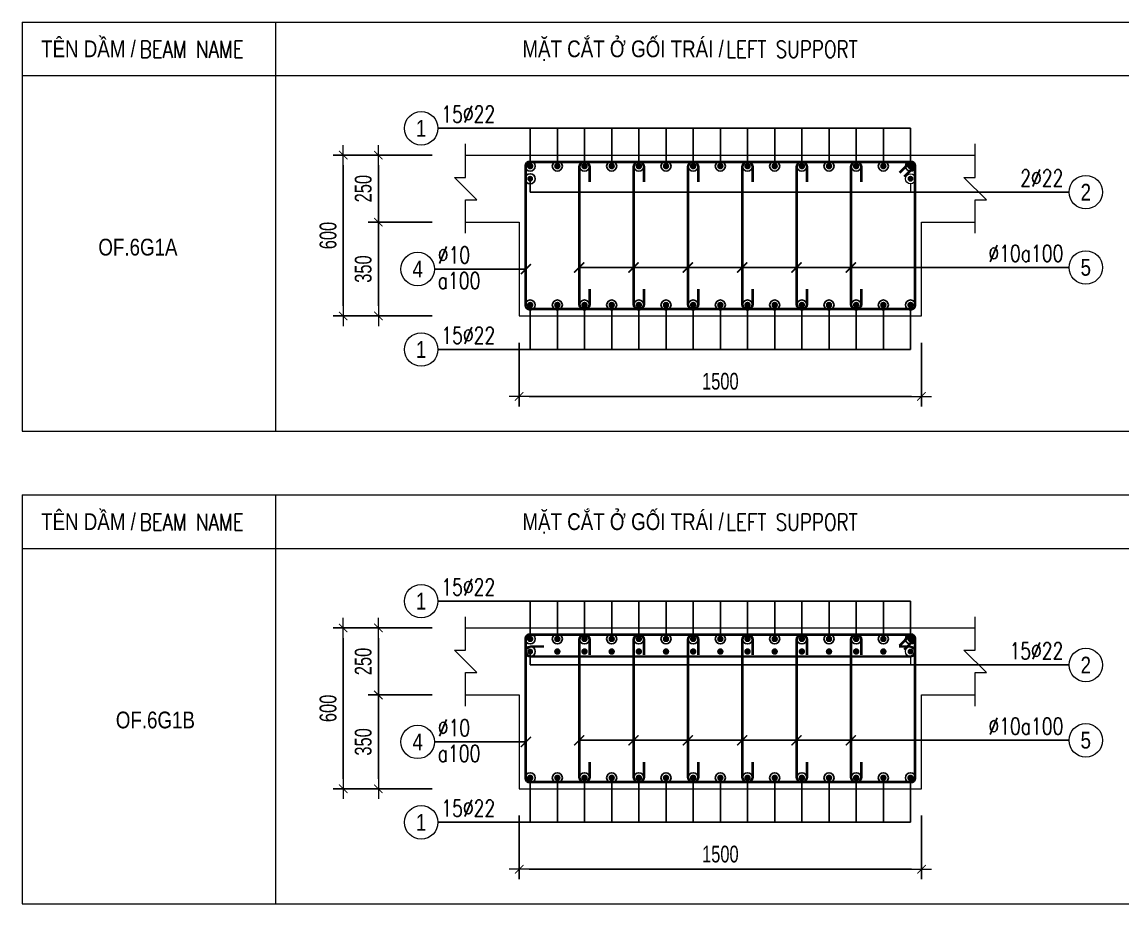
# Model space of a CAD drawing. Header units: millimetres. Extents: x 0 to 256521, y -18667 to 27271.
# Drawn here: x 222676 to 226780, y 6913 to 10203 of the extents above; entities that cross this region are included whole.
import ezdxf
from ezdxf.enums import TextEntityAlignment as Align

# ---------------------------------------------------------------- set-up
doc = ezdxf.new("R2010")
doc.units = ezdxf.units.MM
doc.layers.get('0').update_dxf_attribs({"lineweight": 20})
doc.layers.get('Defpoints').update_dxf_attribs({"color": 151, "lineweight": 9})
for name, color, linetype, lineweight in [('NDC_S_CONTINUOUS', 3, 'Continuous', 20), ('NDC_S_DIM', 1, 'Continuous', 15), ('NDC_S_REBAR', 4, 'Continuous', 35), ('NDC_S_STIRRUP', 4, 'Continuous', 40), ('NDC_S_THIN LINE', 8, 'Continuous', 9), ('NDC_S_VN TEXT', 7, 'Continuous', 20), ('NDC_Table', 3, 'Continuous', 20)]:
    doc.layers.add(name, color=color, linetype=linetype, lineweight=lineweight)
doc.styles.add('ARIAL', font='arial.ttf', dxfattribs={"width": 0.8})
doc.styles.add('NDC_DIM', font='', dxfattribs={"width": 0.75})
doc.styles.add('NDC_EN TXT', font='romans.shx', dxfattribs={"width": 0.8})
doc.styles.add('NDC_VIE TXT', font='arial.ttf', dxfattribs={"width": 0.8})
doc.styles.get('NDC_DIM').set_extended_font_data('Dotum')
doc.dimstyles.new('NDC_dim_25', dxfattribs={"dimscale": 25, "dimtxt": 2.5, "dimasz": 1.5, "dimexe": 1.5, "dimexo": 2.5, "dimgap": 1, "dimtad": 1, "dimdec": 0, "dimzin": 0, "dimdsep": 46, "dimtxsty": 'NDC_DIM', "dimblk": 'DIMMARK', "dimcen": 0.09, "dimdle": 1.2, "dimclrd": 1, "dimclre": 1, "dimclrt": 3, "dimadec": 0, "dimazin": 0, "dimtfac": 1, "dimtdec": 0, "dimtix": 1, "dimtofl": 0, "dimtmove": 0, "dimatfit": 3, "dimfxl": 8, "dimfxlon": 1, "dimtolj": 1, "dimtzin": 0, "dimarcsym": 0})

# ---------------------------------------------------------------- blocks, each defined once
blk = doc.blocks.new('DIMMARK')
at = {"layer": 'NDC_S_DIM', "color": 1}
blk.add_line((-1.5, 0), (1, 0), dxfattribs=at)
at = {"layer": 'NDC_S_DIM', "color": 2, "const_width": 0.1}
blk.add_lwpolyline([(-0.42, -0.42), (0.42, 0.42)], dxfattribs=at)
blk = doc.blocks.new('*D247')
at = {"layer": 'Defpoints', "color": 0, "transparency": 16777216}
for p in [(224529.1, 9106.1), (226029.1, 9106.1), (226029.1, 8806.1)]:
    blk.add_point(p, dxfattribs=at)
at = {"layer": 'NDC_S_DIM', "color": 1, "lineweight": -2, "transparency": 16777216}
for p, q in [((224529.1, 9006.1), (224529.1, 8768.6)), ((226029.1, 9006.1), (226029.1, 8768.6)), ((224566.6, 8806.1), (225991.6, 8806.1))]:
    blk.add_line(p, q, dxfattribs=at)
at = {"layer": 'NDC_S_DIM', "color": 1, "lineweight": -2, "transparency": 16777216, "xscale": 37.5, "yscale": 37.5, "zscale": 37.5, "rotation": 180}
blk.add_blockref('DIMMARK', (224529.1, 8806.1), dxfattribs=at)
at = {"layer": 'NDC_S_DIM', "color": 1, "lineweight": -2, "transparency": 16777216, "xscale": 37.5, "yscale": 37.5, "zscale": 37.5}
blk.add_blockref('DIMMARK', (226029.1, 8806.1), dxfattribs=at)
at = {"layer": 'NDC_S_DIM', "color": 3, "transparency": 16777216, "insert": (225279.1, 8862.3), "char_height": 62.5, "attachment_point": 5, "style": 'NDC_DIM'}
blk.add_mtext('\\A1;1500', dxfattribs=at)
blk = doc.blocks.new('*D248')
at = {"layer": 'Defpoints', "color": 0, "transparency": 16777216}
for p in [(224004.1, 9456.1), (224329.1, 9456.1), (224329.1, 9106.1)]:
    blk.add_point(p, dxfattribs=at)
at = {"layer": 'NDC_S_DIM', "color": 1, "lineweight": -2, "transparency": 16777216}
for p, q in [((224204.1, 9456.1), (223966.6, 9456.1)), ((224004.1, 9143.6), (224004.1, 9418.6)), ((224204.1, 9106.1), (223966.6, 9106.1))]:
    blk.add_line(p, q, dxfattribs=at)
at = {"layer": 'NDC_S_DIM', "color": 1, "lineweight": -2, "transparency": 16777216, "xscale": 37.5, "yscale": 37.5, "zscale": 37.5}
for p, rotation in [((224004.1, 9456.1), 90), ((224004.1, 9106.1), 270)]:
    blk.add_blockref('DIMMARK', p, dxfattribs=dict(at, rotation=rotation))
at = {"layer": 'NDC_S_DIM', "color": 3, "transparency": 16777216, "insert": (223947.8, 9281.1), "char_height": 62.5, "attachment_point": 5, "rotation": 90, "style": 'NDC_DIM'}
blk.add_mtext('\\A1;350', dxfattribs=at)
blk = doc.blocks.new('*D249')
at = {"layer": 'Defpoints', "color": 0, "transparency": 16777216}
for p in [(224004.1, 9706.1), (224329.1, 9706.1), (224329.1, 9456.1)]:
    blk.add_point(p, dxfattribs=at)
at = {"layer": 'NDC_S_DIM', "color": 1, "lineweight": -2, "transparency": 16777216}
for p, q in [((224204.1, 9706.1), (223966.6, 9706.1)), ((224004.1, 9493.6), (224004.1, 9668.6)), ((224204.1, 9456.1), (223966.6, 9456.1))]:
    blk.add_line(p, q, dxfattribs=at)
at = {"layer": 'NDC_S_DIM', "color": 1, "lineweight": -2, "transparency": 16777216, "xscale": 37.5, "yscale": 37.5, "zscale": 37.5}
for p, rotation in [((224004.1, 9706.1), 90), ((224004.1, 9456.1), 270)]:
    blk.add_blockref('DIMMARK', p, dxfattribs=dict(at, rotation=rotation))
at = {"layer": 'NDC_S_DIM', "color": 3, "transparency": 16777216, "insert": (223947.8, 9581.1), "char_height": 62.5, "attachment_point": 5, "rotation": 90, "style": 'NDC_DIM'}
blk.add_mtext('\\A1;250', dxfattribs=at)
blk = doc.blocks.new('*D250')
at = {"layer": 'Defpoints', "color": 0, "transparency": 16777216}
for p in [(223873.1, 9706.1), (224329.1, 9706.1), (224329.1, 9106.1)]:
    blk.add_point(p, dxfattribs=at)
at = {"layer": 'NDC_S_DIM', "color": 1, "lineweight": -2, "transparency": 16777216}
for p, q in [((224073.1, 9706.1), (223835.6, 9706.1)), ((223873.1, 9143.6), (223873.1, 9668.6)), ((224073.1, 9106.1), (223835.6, 9106.1))]:
    blk.add_line(p, q, dxfattribs=at)
at = {"layer": 'NDC_S_DIM', "color": 1, "lineweight": -2, "transparency": 16777216, "xscale": 37.5, "yscale": 37.5, "zscale": 37.5}
for p, rotation in [((223873.1, 9706.1), 90), ((223873.1, 9106.1), 270)]:
    blk.add_blockref('DIMMARK', p, dxfattribs=dict(at, rotation=rotation))
at = {"layer": 'NDC_S_DIM', "color": 3, "transparency": 16777216, "insert": (223816.8, 9406.1), "char_height": 62.5, "attachment_point": 5, "rotation": 90, "style": 'NDC_DIM'}
blk.add_mtext('\\A1;600', dxfattribs=at)
blk = doc.blocks.new('kata_block_THEP')
at = {"layer": 'NDC_S_REBAR', "color": 0}
for p, q in [((-0.5, 0), (0.5, 0)), ((-0.35, 0.35), (0.35, -0.35)), ((0.35, 0.35), (-0.35, -0.35)), ((0, 0.5), (0, -0.5))]:
    blk.add_line(p, q, dxfattribs=at)
at = {"layer": 'NDC_S_REBAR', "color": 0, "const_width": 0.0833}
blk.add_lwpolyline([(-0.5, 0, 1), (0.5, 0, 1), (-0.5, 0, 1)], format="xyb", dxfattribs=at)
blk = doc.blocks.new('*U212')
blk.add_circle((-2.5, 0), 2.5)
at = {"layer": 'NDC_S_VN TEXT', "color": 3, "style": 'NDC_EN TXT', "width": 0.75}
blk.add_attdef('DK1', (0.5, 0.85), '', height=2.5, dxfattribs=at)
at = {"layer": 'NDC_S_VN TEXT', "color": 7, "style": 'ARIAL', "width": 0.8}
blk.add_attdef('SH2', text='', height=2.5, dxfattribs=at).set_placement((-2.5, 0), align=Align.MIDDLE)
blk = doc.blocks.new('*U209')
blk.add_circle((2.5, 0), 2.5)
at = {"layer": 'NDC_S_VN TEXT', "color": 3, "style": 'NDC_EN TXT', "width": 0.75}
blk.add_attdef('DK2', text='', height=2.5, dxfattribs=at).set_placement((-0.85, 0.85), align=Align.RIGHT)
at = {"layer": 'NDC_S_VN TEXT', "color": 7, "style": 'ARIAL', "width": 0.8}
blk.add_attdef('SH3', text='', height=2.5, dxfattribs=at).set_placement((2.5, 0), align=Align.MIDDLE)
blk = doc.blocks.new('*U213')
blk.add_circle((-2.5, 0), 2.5)
at = {"layer": 'NDC_S_VN TEXT', "color": 3, "style": 'NDC_EN TXT', "width": 0.75}
for tag, p in [('DK1', (0.5, 0.85)), ('KC1', (0.5, -2.97))]:
    blk.add_attdef(tag, p, '', height=2.5, dxfattribs=at)
at = {"layer": 'NDC_S_VN TEXT', "color": 7, "style": 'ARIAL', "width": 0.8}
blk.add_attdef('SH2', text='', height=2.5, dxfattribs=at).set_placement((-2.5, 0), align=Align.MIDDLE)
blk = doc.blocks.new('TABLE 1')
at = {"layer": 'NDC_Table'}
for p, q in [((0, 0), (10824, 0)), ((0, 0), (0, -1526.1)), ((944.5, 0), (944.5, -1526.1)), ((0, -200), (10824, -200)), ((0, -1526.1), (10824, -1526.1))]:
    blk.add_line(p, q, dxfattribs=at)
at = {"layer": 'NDC_S_VN TEXT', "style": 'NDC_VIE TXT', "width": 0.8}
for s, p in [('TÊN DẦM /', (247.7, -100)), ('MẶT CẮT Ở GỐI TRÁI /', (2240.9, -100))]:
    blk.add_text(s, height=62.5, dxfattribs=at).set_placement(p, align=Align.MIDDLE_CENTER)
at = {"layer": 'NDC_S_VN TEXT', "color": 2, "style": 'NDC_EN TXT', "width": 0.8}
for s, p in [('BEAM NAME', (438.7, -101.8)), ('LEFT SUPPORT', (2625.5, -101.8))]:
    blk.add_text(s, height=62.5, dxfattribs=at).set_placement(p, align=Align.MIDDLE_LEFT)
blk = doc.blocks.new('*D356')
at = {"layer": 'Defpoints', "color": 0, "transparency": 16777216}
for p in [(224529.1, 7342.4), (226029.1, 7342.4), (226029.1, 7042.4)]:
    blk.add_point(p, dxfattribs=at)
at = {"layer": 'NDC_S_DIM', "color": 1, "lineweight": -2, "transparency": 16777216}
for p, q in [((224529.1, 7242.4), (224529.1, 7004.9)), ((226029.1, 7242.4), (226029.1, 7004.9)), ((224566.6, 7042.4), (225991.6, 7042.4))]:
    blk.add_line(p, q, dxfattribs=at)
at = {"layer": 'NDC_S_DIM', "color": 1, "lineweight": -2, "transparency": 16777216, "xscale": 37.5, "yscale": 37.5, "zscale": 37.5, "rotation": 180}
blk.add_blockref('DIMMARK', (224529.1, 7042.4), dxfattribs=at)
at = {"layer": 'NDC_S_DIM', "color": 1, "lineweight": -2, "transparency": 16777216, "xscale": 37.5, "yscale": 37.5, "zscale": 37.5}
blk.add_blockref('DIMMARK', (226029.1, 7042.4), dxfattribs=at)
at = {"layer": 'NDC_S_DIM', "color": 3, "transparency": 16777216, "insert": (225279.1, 7098.6), "char_height": 62.5, "attachment_point": 5, "style": 'NDC_DIM'}
blk.add_mtext('\\A1;1500', dxfattribs=at)
blk = doc.blocks.new('*D357')
at = {"layer": 'Defpoints', "color": 0, "transparency": 16777216}
for p in [(224004.1, 7692.4), (224329.1, 7692.4), (224329.1, 7342.4)]:
    blk.add_point(p, dxfattribs=at)
at = {"layer": 'NDC_S_DIM', "color": 1, "lineweight": -2, "transparency": 16777216}
for p, q in [((224204.1, 7692.4), (223966.6, 7692.4)), ((224004.1, 7379.9), (224004.1, 7654.9)), ((224204.1, 7342.4), (223966.6, 7342.4))]:
    blk.add_line(p, q, dxfattribs=at)
at = {"layer": 'NDC_S_DIM', "color": 1, "lineweight": -2, "transparency": 16777216, "xscale": 37.5, "yscale": 37.5, "zscale": 37.5}
for p, rotation in [((224004.1, 7692.4), 90), ((224004.1, 7342.4), 270)]:
    blk.add_blockref('DIMMARK', p, dxfattribs=dict(at, rotation=rotation))
at = {"layer": 'NDC_S_DIM', "color": 3, "transparency": 16777216, "insert": (223947.8, 7517.4), "char_height": 62.5, "attachment_point": 5, "rotation": 90, "style": 'NDC_DIM'}
blk.add_mtext('\\A1;350', dxfattribs=at)
blk = doc.blocks.new('*D358')
at = {"layer": 'Defpoints', "color": 0, "transparency": 16777216}
for p in [(224004.1, 7942.4), (224329.1, 7942.4), (224329.1, 7692.4)]:
    blk.add_point(p, dxfattribs=at)
at = {"layer": 'NDC_S_DIM', "color": 1, "lineweight": -2, "transparency": 16777216}
for p, q in [((224204.1, 7942.4), (223966.6, 7942.4)), ((224004.1, 7729.9), (224004.1, 7904.9)), ((224204.1, 7692.4), (223966.6, 7692.4))]:
    blk.add_line(p, q, dxfattribs=at)
at = {"layer": 'NDC_S_DIM', "color": 1, "lineweight": -2, "transparency": 16777216, "xscale": 37.5, "yscale": 37.5, "zscale": 37.5}
for p, rotation in [((224004.1, 7942.4), 90), ((224004.1, 7692.4), 270)]:
    blk.add_blockref('DIMMARK', p, dxfattribs=dict(at, rotation=rotation))
at = {"layer": 'NDC_S_DIM', "color": 3, "transparency": 16777216, "insert": (223947.8, 7817.4), "char_height": 62.5, "attachment_point": 5, "rotation": 90, "style": 'NDC_DIM'}
blk.add_mtext('\\A1;250', dxfattribs=at)
blk = doc.blocks.new('*D359')
at = {"layer": 'Defpoints', "color": 0, "transparency": 16777216}
for p in [(223873.1, 7942.4), (224329.1, 7942.4), (224329.1, 7342.4)]:
    blk.add_point(p, dxfattribs=at)
at = {"layer": 'NDC_S_DIM', "color": 1, "lineweight": -2, "transparency": 16777216}
for p, q in [((224073.1, 7942.4), (223835.6, 7942.4)), ((223873.1, 7379.9), (223873.1, 7904.9)), ((224073.1, 7342.4), (223835.6, 7342.4))]:
    blk.add_line(p, q, dxfattribs=at)
at = {"layer": 'NDC_S_DIM', "color": 1, "lineweight": -2, "transparency": 16777216, "xscale": 37.5, "yscale": 37.5, "zscale": 37.5}
for p, rotation in [((223873.1, 7942.4), 90), ((223873.1, 7342.4), 270)]:
    blk.add_blockref('DIMMARK', p, dxfattribs=dict(at, rotation=rotation))
at = {"layer": 'NDC_S_DIM', "color": 3, "transparency": 16777216, "insert": (223816.8, 7642.4), "char_height": 62.5, "attachment_point": 5, "rotation": 90, "style": 'NDC_DIM'}
blk.add_mtext('\\A1;600', dxfattribs=at)

msp = doc.modelspace()

# ---------------------------------------------------------------- linework, layer by layer
at = {"layer": 'NDC_S_CONTINUOUS'}
for p, q in [((224329.1, 9706.1), (226229.1, 9706.1)), ((224329.1, 7942.4), (226229.1, 7942.4))]:
    msp.add_line(p, q, dxfattribs=at)
for points in [[(224329.1, 9456.1), (224529.1, 9456.1), (224529.1, 9106.1), (226029.1, 9106.1), (226029.1, 9456.1), (226229.1, 9456.1)], [(224329.1, 7692.4), (224529.1, 7692.4), (224529.1, 7342.4), (226029.1, 7342.4), (226029.1, 7692.4), (226229.1, 7692.4)]]:
    msp.add_lwpolyline(points, dxfattribs=at)
at = {"layer": 'NDC_S_DIM'}
for points in [[(224329.1, 9414.4), (224329.1, 9539.4), (224370.8, 9539.4), (224287.4, 9622.7), (224329.1, 9622.7), (224329.1, 9747.7)], [(226229.1, 9414.4), (226229.1, 9539.4), (226270.8, 9539.4), (226187.4, 9622.7), (226229.1, 9622.7), (226229.1, 9747.7)], [(224329.1, 7650.7), (224329.1, 7775.7), (224370.8, 7775.7), (224287.4, 7859.1), (224329.1, 7859.1), (224329.1, 7984.1)], [(226229.1, 7650.7), (226229.1, 7775.7), (226270.8, 7775.7), (226187.4, 7859.1), (226229.1, 7859.1), (226229.1, 7984.1)]]:
    msp.add_lwpolyline(points, dxfattribs=at)
at = {"layer": 'NDC_S_REBAR'}
msp.add_lwpolyline([(224621.4, 7872.8), (224572.5, 7872.8, 1), (224572.5, 7836), (225985.7, 7836, 1), (225985.7, 7872.8), (225946.4, 7872.8, -0.414214)], format="xyb", dxfattribs=at)
at = {"layer": 'NDC_S_STIRRUP'}
for points in [[(225948.1, 9641.1), (225988.1, 9681.1, -0.414214), (226004.1, 9665.1), (226004.1, 9147.1, -0.414214), (225988.1, 9131.1), (224570.1, 9131.1, -0.414214), (224554.1, 9147.1), (224554.1, 9665.1, -0.414214), (224570.1, 9681.1), (225988.1, 9681.1, -0.414214), (226004.1, 9665.1), (225964.1, 9625.1)], [(224792.7, 9606.1), (224792.7, 9661.1, 1), (224752.7, 9661.1), (224752.7, 9151.1, 1), (224792.7, 9151.1), (224792.7, 9206.1)], [(224995.2, 9606.1), (224995.2, 9661.1, 1), (224955.2, 9661.1), (224955.2, 9151.1, 1), (224995.2, 9151.1), (224995.2, 9206.1)], [(225197.8, 9606.1), (225197.8, 9661.1, 1), (225157.8, 9661.1), (225157.8, 9151.1, 1), (225197.8, 9151.1), (225197.8, 9206.1)], [(225400.4, 9606.1), (225400.4, 9661.1, 1), (225360.4, 9661.1), (225360.4, 9151.1, 1), (225400.4, 9151.1), (225400.4, 9206.1)], [(225603, 9606.1), (225603, 9661.1, 1), (225563, 9661.1), (225563, 9151.1, 1), (225603, 9151.1), (225603, 9206.1)], [(225805.5, 9606.1), (225805.5, 9661.1, 1), (225765.5, 9661.1), (225765.5, 9151.1, 1), (225805.5, 9151.1), (225805.5, 9206.1)], [(225948.1, 7877.4), (225988.1, 7917.4, -0.414214), (226004.1, 7901.4), (226004.1, 7383.4, -0.414214), (225988.1, 7367.4), (224570.1, 7367.4, -0.414214), (224554.1, 7383.4), (224554.1, 7901.4, -0.414214), (224570.1, 7917.4), (225988.1, 7917.4, -0.414214), (226004.1, 7901.4), (225964.1, 7861.4)], [(224792.7, 7842.4), (224792.7, 7897.4, 1), (224752.7, 7897.4), (224752.7, 7387.4, 1), (224792.7, 7387.4), (224792.7, 7442.4)], [(224995.2, 7842.4), (224995.2, 7897.4, 1), (224955.2, 7897.4), (224955.2, 7387.4, 1), (224995.2, 7387.4), (224995.2, 7442.4)], [(225197.8, 7842.4), (225197.8, 7897.4, 1), (225157.8, 7897.4), (225157.8, 7387.4, 1), (225197.8, 7387.4), (225197.8, 7442.4)], [(225400.4, 7842.4), (225400.4, 7897.4, 1), (225360.4, 7897.4), (225360.4, 7387.4, 1), (225400.4, 7387.4), (225400.4, 7442.4)], [(225603, 7842.4), (225603, 7897.4, 1), (225563, 7897.4), (225563, 7387.4, 1), (225603, 7387.4), (225603, 7442.4)], [(225805.5, 7842.4), (225805.5, 7897.4, 1), (225765.5, 7897.4), (225765.5, 7387.4, 1), (225805.5, 7387.4), (225805.5, 7442.4)]]:
    msp.add_lwpolyline(points, format="xyb", dxfattribs=at)
at = {"layer": 'NDC_S_THIN LINE'}
for p, q in [((224570.1, 9599.3), (224570.1, 9568.1)), ((225988.1, 9599.3), (225988.1, 9568.1)), ((224570.1, 7835.6), (224570.1, 7804.4)), ((225988.1, 7835.6), (225988.1, 7804.4))]:
    msp.add_line(p, q, dxfattribs=at)
for centre in [(224570.1, 9618.1), (224570.1, 9618.1), (225988.1, 9618.1), (224570.1, 7854.4), (224570.1, 7854.4), (225988.1, 7854.4)]:
    msp.add_circle(centre, 18.8, dxfattribs=at)

# ---------------------------------------------------------------- block references
at = {"layer": 'NDC_S_REBAR'}
for p, xscale, yscale, zscale in [((224570.1, 9665.1), 22, 22, 22), ((224671.4, 9665.1), 22, 22, 22), ((224772.7, 9665.1), 22, 22, 22), ((224874, 9665.1), 22, 22, 22), ((224975.2, 9665.1), 22, 22, 22), ((225076.5, 9665.1), 22, 22, 22), ((225177.8, 9665.1), 22, 22, 22), ((225279.1, 9665.1), 22, 22, 22), ((225380.4, 9665.1), 22, 22, 22), ((225481.7, 9665.1), 22, 22, 22), ((225583, 9665.1), 22, 22, 22), ((225684.2, 9665.1), 22, 22, 22), ((225785.5, 9665.1), 22, 22, 22), ((225886.8, 9665.1), 22, 22, 22), ((225988.1, 9665.1), 22, 22, 22), ((224570.1, 9618.1), 20, 20, 20), ((225988.1, 9618.1), 20, 20, 20), ((224570.1, 9147.1), 22, 22, 22), ((224671.4, 9147.1), 22, 22, 22), ((224772.7, 9147.1), 22, 22, 22), ((224874, 9147.1), 22, 22, 22), ((224975.2, 9147.1), 22, 22, 22), ((225076.5, 9147.1), 22, 22, 22), ((225177.8, 9147.1), 22, 22, 22), ((225279.1, 9147.1), 22, 22, 22), ((225380.4, 9147.1), 22, 22, 22), ((225481.7, 9147.1), 22, 22, 22), ((225583, 9147.1), 22, 22, 22), ((225684.2, 9147.1), 22, 22, 22), ((225785.5, 9147.1), 22, 22, 22), ((225886.8, 9147.1), 22, 22, 22), ((225988.1, 9147.1), 22, 22, 22), ((224570.1, 7901.4), 22, 22, 22), ((224671.4, 7901.4), 22, 22, 22), ((224772.7, 7901.4), 22, 22, 22), ((224874, 7901.4), 22, 22, 22), ((224975.2, 7901.4), 22, 22, 22), ((225076.5, 7901.4), 22, 22, 22), ((225177.8, 7901.4), 22, 22, 22), ((225279.1, 7901.4), 22, 22, 22), ((225380.4, 7901.4), 22, 22, 22), ((225481.7, 7901.4), 22, 22, 22), ((225583, 7901.4), 22, 22, 22), ((225684.2, 7901.4), 22, 22, 22), ((225785.5, 7901.4), 22, 22, 22), ((225886.8, 7901.4), 22, 22, 22), ((225988.1, 7901.4), 22, 22, 22), ((224570.1, 7854.4), 20, 20, 20), ((224671.4, 7854.4), 22, 22, 22), ((224772.7, 7854.4), 22, 22, 22), ((224874, 7854.4), 22, 22, 22), ((224975.2, 7854.4), 22, 22, 22), ((225076.5, 7854.4), 22, 22, 22), ((225177.8, 7854.4), 22, 22, 22), ((225279.1, 7854.4), 22, 22, 22), ((225380.4, 7854.4), 22, 22, 22), ((225481.7, 7854.4), 22, 22, 22), ((225583, 7854.4), 22, 22, 22), ((225684.2, 7854.4), 22, 22, 22), ((225785.5, 7854.4), 22, 22, 22), ((225886.8, 7854.4), 22, 22, 22), ((225988.1, 7854.4), 20, 20, 20), ((224570.1, 7383.4), 22, 22, 22), ((224671.4, 7383.4), 22, 22, 22), ((224772.7, 7383.4), 22, 22, 22), ((224874, 7383.4), 22, 22, 22), ((224975.2, 7383.4), 22, 22, 22), ((225076.5, 7383.4), 22, 22, 22), ((225177.8, 7383.4), 22, 22, 22), ((225279.1, 7383.4), 22, 22, 22), ((225380.4, 7383.4), 22, 22, 22), ((225481.7, 7383.4), 22, 22, 22), ((225583, 7383.4), 22, 22, 22), ((225684.2, 7383.4), 22, 22, 22), ((225785.5, 7383.4), 22, 22, 22), ((225886.8, 7383.4), 22, 22, 22), ((225988.1, 7383.4), 22, 22, 22)]:
    msp.add_blockref('kata_block_THEP', p, dxfattribs=dict(at, xscale=xscale, yscale=yscale, zscale=zscale))
at = {"layer": 'NDC_S_THIN LINE'}
for p in [(222675.6, 10202.6), (222675.6, 8438.9)]:
    msp.add_blockref('TABLE 1', p, dxfattribs=at)
at = {"layer": 'NDC_S_THIN LINE', "xscale": 25, "yscale": 25, "zscale": 25}
for name, p, values in [('*U212', (224226.3, 9806.1), {'SH2': '1', 'DK1': '15%%c22'}), ('*U209', (226579.1, 9568.1), {'SH3': '2', 'DK2': '2%%c22'}), ('*U213', (224213.1, 9281.1), {'SH2': '4', 'DK1': '%%c10', 'KC1': 'a100'}), ('*U209', (226579.1, 9287), {'SH3': '5', 'DK2': '%%c10a100'}), ('*U212', (224226.3, 8981.1), {'SH2': '1', 'DK1': '15%%c22'}), ('*U212', (224226.3, 8042.4), {'SH2': '1', 'DK1': '15%%c22'}), ('*U209', (226579.1, 7804.4), {'SH3': '2', 'DK2': '15%%c22'}), ('*U213', (224213.1, 7517.4), {'SH2': '4', 'DK1': '%%c10', 'KC1': 'a100'}), ('*U209', (226579.1, 7523.3), {'SH3': '5', 'DK2': '%%c10a100'}), ('*U212', (224226.3, 7217.4), {'SH2': '1', 'DK1': '15%%c22'})]:
    msp.add_blockref(name, p, dxfattribs=at).add_auto_attribs(values)

# ---------------------------------------------------------------- texts
at = {"layer": 'NDC_S_VN TEXT', "style": 'NDC_VIE TXT', "width": 0.8}
for s, p in [('OF.6G1A', (222960.2, 9362.9)), ('OF.6G1B', (223025.3, 7599.2))]:
    msp.add_text(s, height=62.5, dxfattribs=at).set_placement(p, align=Align.MIDDLE_LEFT)

# ---------------------------------------------------------------- dimensions: what is measured, and where the dimension line sits
at = {"layer": 'NDC_S_DIM'}
for base, p1, p2, picture, middle in [((223873.1, 9706.1), (224329.1, 9106.1), (224329.1, 9706.1), '*D250', (223816.8, 9406.1)), ((224004.1, 9706.1), (224329.1, 9456.1), (224329.1, 9706.1), '*D249', (223947.8, 9581.1)), ((224004.1, 9456.1), (224329.1, 9106.1), (224329.1, 9456.1), '*D248', (223947.8, 9281.1)), ((223873.1, 7942.4), (224329.1, 7342.4), (224329.1, 7942.4), '*D359', (223816.8, 7642.4)), ((224004.1, 7942.4), (224329.1, 7692.4), (224329.1, 7942.4), '*D358', (223947.8, 7817.4)), ((224004.1, 7692.4), (224329.1, 7342.4), (224329.1, 7692.4), '*D357', (223947.8, 7517.4))]:
    dim = msp.add_linear_dim(base=base, p1=p1, p2=p2, angle=270, dimstyle='NDC_dim_25', dxfattribs=at)
    dim.commit()
    dim.dimension.update_dxf_attribs({"geometry": picture, "text_midpoint": middle})
for base, p1, p2, picture, middle in [((226029.1, 8806.1), (224529.1, 9106.1), (226029.1, 9106.1), '*D247', (225279.1, 8862.3)), ((226029.1, 7042.4), (224529.1, 7342.4), (226029.1, 7342.4), '*D356', (225279.1, 7098.6))]:
    dim = msp.add_linear_dim(base=base, p1=p1, p2=p2, dimstyle='NDC_dim_25', dxfattribs=at)
    dim.commit()
    dim.dimension.update_dxf_attribs({"geometry": picture, "text_midpoint": middle})

# ---------------------------------------------------------------- leaders
at = {"layer": 'NDC_S_THIN LINE'}
for points, override in [([(224570.1, 9665.1), (224570.1, 9806.1), (224226.3, 9806.1)], {"dimldrblk": 'DotBlank'}), ([(224671.4, 9665.1), (224671.4, 9806.1), (224226.3, 9806.1)], {"dimldrblk": 'DotBlank'}), ([(224772.7, 9665.1), (224772.7, 9806.1), (224226.3, 9806.1)], {"dimldrblk": 'DotBlank'}), ([(224874, 9665.1), (224874, 9806.1), (224226.3, 9806.1)], {"dimldrblk": 'DotBlank'}), ([(224975.2, 9665.1), (224975.2, 9806.1), (224226.3, 9806.1)], {"dimldrblk": 'DotBlank'}), ([(225076.5, 9665.1), (225076.5, 9806.1), (224226.3, 9806.1)], {"dimldrblk": 'DotBlank'}), ([(225177.8, 9665.1), (225177.8, 9806.1), (224226.3, 9806.1)], {"dimldrblk": 'DotBlank'}), ([(225279.1, 9665.1), (225279.1, 9806.1), (224226.3, 9806.1)], {"dimldrblk": 'DotBlank'}), ([(225380.4, 9665.1), (225380.4, 9806.1), (224226.3, 9806.1)], {"dimldrblk": 'DotBlank'}), ([(225481.7, 9665.1), (225481.7, 9806.1), (224226.3, 9806.1)], {"dimldrblk": 'DotBlank'}), ([(225583, 9665.1), (225583, 9806.1), (224226.3, 9806.1)], {"dimldrblk": 'DotBlank'}), ([(225684.2, 9665.1), (225684.2, 9806.1), (224226.3, 9806.1)], {"dimldrblk": 'DotBlank'}), ([(225785.5, 9665.1), (225785.5, 9806.1), (224226.3, 9806.1)], {"dimldrblk": 'DotBlank'}), ([(225886.8, 9665.1), (225886.8, 9806.1), (224226.3, 9806.1)], {"dimldrblk": 'DotBlank'}), ([(225988.1, 9665.1), (225988.1, 9806.1), (224226.3, 9806.1)], {"dimldrblk": 'DotBlank'}), ([(224570.1, 9618.1), (224570.1, 9568.1), (226579.1, 9568.1)], {"dimldrblk": 'DotBlank'}), ([(224554.1, 9281.1), (224213.1, 9281.1)], {"dimldrblk": 'ArchTick'}), ([(224752.7, 9287), (226579.1, 9287)], {"dimldrblk": 'ArchTick'}), ([(224955.2, 9287), (226579.1, 9287)], {"dimldrblk": 'ArchTick'}), ([(225157.8, 9287), (226579.1, 9287)], {"dimldrblk": 'ArchTick'}), ([(225360.4, 9287), (226579.1, 9287)], {"dimldrblk": 'ArchTick'}), ([(225563, 9287), (226579.1, 9287)], {"dimldrblk": 'ArchTick'}), ([(225765.5, 9287), (226579.1, 9287)], {"dimldrblk": 'ArchTick'}), ([(224570.1, 9147.1), (224570.1, 8981.1), (224226.3, 8981.1)], {"dimldrblk": 'DotBlank'}), ([(224671.4, 9147.1), (224671.4, 8981.1), (224226.3, 8981.1)], {"dimldrblk": 'DotBlank'}), ([(224772.7, 9147.1), (224772.7, 8981.1), (224226.3, 8981.1)], {"dimldrblk": 'DotBlank'}), ([(224874, 9147.1), (224874, 8981.1), (224226.3, 8981.1)], {"dimldrblk": 'DotBlank'}), ([(224975.2, 9147.1), (224975.2, 8981.1), (224226.3, 8981.1)], {"dimldrblk": 'DotBlank'}), ([(225076.5, 9147.1), (225076.5, 8981.1), (224226.3, 8981.1)], {"dimldrblk": 'DotBlank'}), ([(225177.8, 9147.1), (225177.8, 8981.1), (224226.3, 8981.1)], {"dimldrblk": 'DotBlank'}), ([(225279.1, 9147.1), (225279.1, 8981.1), (224226.3, 8981.1)], {"dimldrblk": 'DotBlank'}), ([(225380.4, 9147.1), (225380.4, 8981.1), (224226.3, 8981.1)], {"dimldrblk": 'DotBlank'}), ([(225481.7, 9147.1), (225481.7, 8981.1), (224226.3, 8981.1)], {"dimldrblk": 'DotBlank'}), ([(225583, 9147.1), (225583, 8981.1), (224226.3, 8981.1)], {"dimldrblk": 'DotBlank'}), ([(225684.2, 9147.1), (225684.2, 8981.1), (224226.3, 8981.1)], {"dimldrblk": 'DotBlank'}), ([(225785.5, 9147.1), (225785.5, 8981.1), (224226.3, 8981.1)], {"dimldrblk": 'DotBlank'}), ([(225886.8, 9147.1), (225886.8, 8981.1), (224226.3, 8981.1)], {"dimldrblk": 'DotBlank'}), ([(225988.1, 9147.1), (225988.1, 8981.1), (224226.3, 8981.1)], {"dimldrblk": 'DotBlank'}), ([(224570.1, 7901.4), (224570.1, 8042.4), (224226.3, 8042.4)], {"dimldrblk": 'DotBlank'}), ([(224671.4, 7901.4), (224671.4, 8042.4), (224226.3, 8042.4)], {"dimldrblk": 'DotBlank'}), ([(224772.7, 7901.4), (224772.7, 8042.4), (224226.3, 8042.4)], {"dimldrblk": 'DotBlank'}), ([(224874, 7901.4), (224874, 8042.4), (224226.3, 8042.4)], {"dimldrblk": 'DotBlank'}), ([(224975.2, 7901.4), (224975.2, 8042.4), (224226.3, 8042.4)], {"dimldrblk": 'DotBlank'}), ([(225076.5, 7901.4), (225076.5, 8042.4), (224226.3, 8042.4)], {"dimldrblk": 'DotBlank'}), ([(225177.8, 7901.4), (225177.8, 8042.4), (224226.3, 8042.4)], {"dimldrblk": 'DotBlank'}), ([(225279.1, 7901.4), (225279.1, 8042.4), (224226.3, 8042.4)], {"dimldrblk": 'DotBlank'}), ([(225380.4, 7901.4), (225380.4, 8042.4), (224226.3, 8042.4)], {"dimldrblk": 'DotBlank'}), ([(225481.7, 7901.4), (225481.7, 8042.4), (224226.3, 8042.4)], {"dimldrblk": 'DotBlank'}), ([(225583, 7901.4), (225583, 8042.4), (224226.3, 8042.4)], {"dimldrblk": 'DotBlank'}), ([(225684.2, 7901.4), (225684.2, 8042.4), (224226.3, 8042.4)], {"dimldrblk": 'DotBlank'}), ([(225785.5, 7901.4), (225785.5, 8042.4), (224226.3, 8042.4)], {"dimldrblk": 'DotBlank'}), ([(225886.8, 7901.4), (225886.8, 8042.4), (224226.3, 8042.4)], {"dimldrblk": 'DotBlank'}), ([(225988.1, 7901.4), (225988.1, 8042.4), (224226.3, 8042.4)], {"dimldrblk": 'DotBlank'}), ([(224570.1, 7854.4), (224570.1, 7804.4), (226579.1, 7804.4)], {"dimldrblk": 'DotBlank'}), ([(224554.1, 7517.4), (224213.1, 7517.4)], {"dimldrblk": 'ArchTick'}), ([(224752.7, 7523.3), (226579.1, 7523.3)], {"dimldrblk": 'ArchTick'}), ([(224955.2, 7523.3), (226579.1, 7523.3)], {"dimldrblk": 'ArchTick'}), ([(225157.8, 7523.3), (226579.1, 7523.3)], {"dimldrblk": 'ArchTick'}), ([(225360.4, 7523.3), (226579.1, 7523.3)], {"dimldrblk": 'ArchTick'}), ([(225563, 7523.3), (226579.1, 7523.3)], {"dimldrblk": 'ArchTick'}), ([(225765.5, 7523.3), (226579.1, 7523.3)], {"dimldrblk": 'ArchTick'}), ([(224570.1, 7383.4), (224570.1, 7217.4), (224226.3, 7217.4)], {"dimldrblk": 'DotBlank'}), ([(224671.4, 7383.4), (224671.4, 7217.4), (224226.3, 7217.4)], {"dimldrblk": 'DotBlank'}), ([(224772.7, 7383.4), (224772.7, 7217.4), (224226.3, 7217.4)], {"dimldrblk": 'DotBlank'}), ([(224874, 7383.4), (224874, 7217.4), (224226.3, 7217.4)], {"dimldrblk": 'DotBlank'}), ([(224975.2, 7383.4), (224975.2, 7217.4), (224226.3, 7217.4)], {"dimldrblk": 'DotBlank'}), ([(225076.5, 7383.4), (225076.5, 7217.4), (224226.3, 7217.4)], {"dimldrblk": 'DotBlank'}), ([(225177.8, 7383.4), (225177.8, 7217.4), (224226.3, 7217.4)], {"dimldrblk": 'DotBlank'}), ([(225279.1, 7383.4), (225279.1, 7217.4), (224226.3, 7217.4)], {"dimldrblk": 'DotBlank'}), ([(225380.4, 7383.4), (225380.4, 7217.4), (224226.3, 7217.4)], {"dimldrblk": 'DotBlank'}), ([(225481.7, 7383.4), (225481.7, 7217.4), (224226.3, 7217.4)], {"dimldrblk": 'DotBlank'}), ([(225583, 7383.4), (225583, 7217.4), (224226.3, 7217.4)], {"dimldrblk": 'DotBlank'}), ([(225684.2, 7383.4), (225684.2, 7217.4), (224226.3, 7217.4)], {"dimldrblk": 'DotBlank'}), ([(225785.5, 7383.4), (225785.5, 7217.4), (224226.3, 7217.4)], {"dimldrblk": 'DotBlank'}), ([(225886.8, 7383.4), (225886.8, 7217.4), (224226.3, 7217.4)], {"dimldrblk": 'DotBlank'}), ([(225988.1, 7383.4), (225988.1, 7217.4), (224226.3, 7217.4)], {"dimldrblk": 'DotBlank'})]:
    msp.add_leader(points, dimstyle='NDC_dim_25', override=override, dxfattribs=at)

doc.saveas('drawing.dxf')
